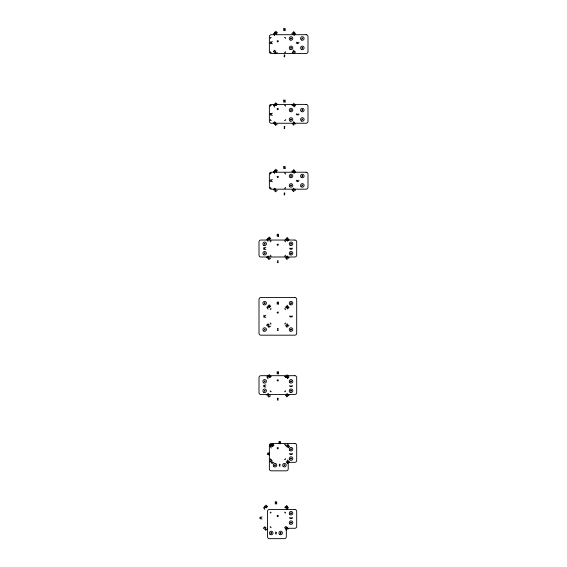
<?xml version="1.0" encoding="UTF-8"?>
<svg xmlns="http://www.w3.org/2000/svg" width="567" height="567" viewBox="0 0 567 567"><rect width="100%" height="100%" fill="white"/><g stroke="black" fill="none" stroke-linecap="round" stroke-linejoin="round"><path stroke-width="0.85" d="M273.329 51.165C273.62 54.127 274.697 48.039 274.995 51.002M273.329 122.755C273.62 125.718 274.697 119.63 274.995 122.585M273.329 189.165C273.62 192.121 274.697 186.033 274.995 188.995M266.738 256.986C267.029 259.948 268.106 253.86 268.397 256.816M266.738 324.799C267.029 327.761 268.106 321.673 268.397 324.629M266.738 394.462C267.029 397.424 268.106 391.336 268.397 394.292M269.949 460.992C270.239 463.955 271.317 457.867 271.614 460.829M263.513 527.714C263.811 530.677 264.888 524.581 265.179 527.544M275.753 51.009L274.414 52.894L275.831 52.433L275.215 53.801L277.256 52.511M275.753 122.6L274.463 124.641L275.831 124.024L275.371 125.435L277.256 124.102M275.753 189.009L274.463 191.044L275.831 190.427L275.371 191.844L277.256 190.505M269.162 256.83L267.83 258.672L269.24 258.254L268.623 259.615L270.657 258.325M269.162 324.643L267.822 326.528L269.24 326.068L268.623 327.435L270.657 326.145M269.162 394.306L267.822 396.191L269.24 395.731L268.623 397.098L270.657 395.809M272.373 460.836L271.033 462.722L272.451 462.261L271.834 463.629L273.875 462.339M265.944 527.558L264.654 529.599L266.015 528.983L265.554 530.393L267.44 529.054M293.082 34.374C297.753 28.903 290.977 39.109 295.669 33.63M290.68 38.818L291.388 38.117M290.68 48.238L291.388 47.536M301.984 38.818L302.693 38.117M293.94 50.13C292.345 50.42 294.11 52.547 294.606 51.129C293.189 51.611 295.308 53.411 295.605 51.795M301.984 48.238L302.693 47.536M293.082 105.965C297.753 100.437 290.999 110.749 295.669 105.214M290.68 110.409L291.388 109.7M290.68 119.828L291.388 119.12M301.984 110.409L302.693 109.7M293.94 121.721C292.345 122.011 294.11 124.138 294.606 122.72C293.189 123.202 295.308 125.002 295.605 123.386M301.984 119.828L302.693 119.12M293.082 172.375C297.753 166.847 290.999 177.152 295.669 171.624M290.68 176.344L291.388 175.642M290.68 185.763L291.388 185.062M301.984 176.344L302.693 175.642M293.94 188.131C292.338 188.421 294.117 190.547 294.606 189.123C293.203 189.626 295.308 191.398 295.605 189.789M301.984 185.763L302.693 185.062M264.307 244.171L265.016 243.463M264.307 253.591L265.016 252.882M286.491 240.195C291.162 234.667 284.4 244.979 289.071 239.444M290.68 244.171L291.388 243.463M287.349 255.951C285.747 256.256 287.533 258.368 288.015 256.95C286.604 257.446 288.716 259.225 289.014 257.616M290.68 253.591L291.388 252.882M264.307 303.515L265.016 302.806M264.307 329.888L265.016 329.179M290.68 303.515L291.388 302.806M286.491 308.009C291.19 302.487 284.393 312.786 289.071 307.264M287.349 323.764C285.768 323.984 287.462 326.188 288.015 324.763C286.597 325.238 288.716 327.046 289.014 325.43M290.68 329.888L291.388 329.179M264.307 381.697L265.016 380.989M264.307 391.117L265.016 390.408M286.491 377.672C291.162 372.2 284.386 382.406 289.071 376.927M290.68 381.697L291.388 380.989M287.349 393.427C285.747 393.732 287.533 395.844 288.015 394.426C286.604 394.923 288.716 396.702 289.014 395.093M290.68 391.117L291.388 390.408M287.044 446.86C291.714 441.332 284.96 451.644 289.631 446.116M274.669 465.528L275.378 464.827M290.68 449.518L291.388 448.809M287.901 459.957C286.307 460.248 288.071 462.374 288.568 460.957C287.157 461.453 289.276 463.232 289.567 461.623M284.088 465.528L284.797 464.827M290.68 458.937L291.388 458.228M285.945 508.252C290.637 502.723 283.84 513.036 288.525 507.508M270.898 533.349L271.607 532.647M290.68 513.567L291.388 512.866M286.796 526.679C285.201 526.984 286.987 529.096 287.462 527.679C286.052 528.175 288.171 529.954 288.461 528.345M280.318 533.349L281.026 532.647M290.68 522.987L291.388 522.285M272.429 41.646L270.083 42.22L271.48 42.709L270.154 43.383L272.429 43.765M272.429 113.237L270.083 113.811L271.48 114.293L270.154 114.973L272.429 115.356M272.429 179.647L270.154 180.03L271.48 180.703L270.076 181.234L272.429 181.766M265.838 247.467L263.563 247.85L264.888 248.523L263.492 249.012L265.838 249.586M265.838 315.28L263.485 315.812L264.888 316.343L263.563 317.017L265.838 317.4M265.838 384.943L263.492 385.432L264.888 386.007L263.563 386.68L265.838 387.063M269.601 452.806L267.326 453.189L268.652 453.862L267.248 454.394L269.601 454.925M262.067 516.863L259.721 517.345L261.118 517.919L259.785 518.592L262.067 518.982M271.253 37.521L270.31 37.521L270.31 38.464M284.443 37.521L285.385 37.521L285.385 38.464M271.253 52.596L270.31 52.596L270.31 51.654M284.443 52.596L285.385 52.596L285.385 51.654M271.253 105.349L270.31 105.349L270.31 106.291M284.443 105.349L285.385 105.349L285.385 106.291M271.253 120.417L270.31 120.417L270.31 119.474M284.443 120.417L285.385 120.417L285.385 119.474M271.253 173.169L270.31 173.169L270.31 174.112M284.443 173.169L285.385 173.169L285.385 174.112M271.253 188.237L270.31 188.237L270.31 187.294M284.443 188.237L285.385 188.237L285.385 187.294M271.253 240.989L270.31 240.989L270.31 241.932M284.443 240.989L285.385 240.989L285.385 241.932M271.253 256.057L270.31 256.057L270.31 255.122M284.443 256.057L285.385 256.057L285.385 255.122M271.253 308.809L270.31 308.809L270.31 309.752M284.443 308.809L285.385 308.809L285.385 309.752M271.253 323.885L270.31 323.885L270.31 322.942M284.443 323.885L285.385 323.885L285.385 322.942M271.253 376.63L270.31 376.63L270.31 377.572M284.443 376.63L285.385 376.63L285.385 377.572M271.253 391.705L270.31 391.705L270.31 390.762M284.443 391.705L285.385 391.705L285.385 390.762M271.253 444.45L270.31 444.45L270.31 445.393M284.443 444.45L285.385 444.45L285.385 445.393M271.253 459.525L270.31 459.525L270.31 458.583M284.443 459.525L285.385 459.525L285.385 458.583M271.253 512.277L270.31 512.277L270.31 513.22M284.443 512.277L285.385 512.277L285.385 513.22M271.253 527.345L270.31 527.345L270.31 526.403M284.443 527.345L285.385 527.345L285.385 526.403M293.026 51.859C290.07 52.157 296.158 53.234 293.196 53.525M293.026 123.45C290.07 123.741 296.158 124.818 293.196 125.116M293.026 189.86C290.07 190.151 296.158 191.228 293.196 191.526M286.434 257.68C283.472 257.971 289.56 259.048 286.604 259.346M286.434 325.493C283.472 325.791 289.56 326.868 286.604 327.159M286.434 395.156C283.472 395.454 289.56 396.531 286.604 396.822M286.987 461.687C284.032 461.985 290.12 463.062 287.157 463.352M285.888 528.409C282.926 528.699 289.014 529.776 286.052 530.074M276.15 34.02L274.308 32.695L274.733 34.098L273.337 33.517L274.655 35.523M276.15 105.611L274.116 104.321L274.733 105.689L273.315 105.228L274.655 107.106M276.15 172.021L274.308 170.688L274.733 172.099L273.365 171.482L274.655 173.516M269.559 239.841L267.518 238.551L268.163 239.884L266.724 239.458L268.056 241.336M269.559 307.654L267.674 306.315L268.134 307.732L266.773 307.116L268.056 309.157M269.559 377.317L267.674 375.978L268.134 377.395L266.773 376.779L268.056 378.82M272.77 446.505L270.927 445.18L271.352 446.583L269.984 445.967L271.274 448.008M266.334 507.904L264.293 506.614L264.909 507.982L263.492 507.522L264.832 509.4M301.984 38.117L302.693 38.818M293.529 31.554C295.109 31.858 293.38 33.949 292.863 32.553C294.266 33.084 292.225 34.764 291.863 33.219M301.984 47.536L302.693 48.238M290.68 38.117L291.388 38.818M275.661 31.185C281.133 35.806 270.92 29.123 276.405 33.765M290.68 47.536L291.388 48.238M301.984 109.7L302.693 110.409M293.529 103.144C295.109 103.449 293.38 105.54 292.863 104.144C294.266 104.647 292.161 106.383 291.863 104.81M301.984 119.12L302.693 119.828M290.68 109.7L291.388 110.409M275.661 102.776C281.14 107.369 270.983 100.77 276.405 105.356M290.68 119.12L291.388 119.828M301.984 175.642L302.693 176.344M293.529 169.554C295.123 169.859 293.359 171.95 292.863 170.554C294.245 171.05 292.182 172.793 291.863 171.22M301.984 185.062L302.693 185.763M290.68 175.642L291.388 176.344M275.661 169.186C281.09 173.757 270.991 167.18 276.405 171.766M290.68 185.062L291.388 185.763M286.93 237.375C288.511 237.686 286.774 239.763 286.264 238.374C287.703 238.813 285.591 240.642 285.265 239.04M290.68 243.463L291.388 244.171M290.68 252.882L291.388 253.591M269.063 237.006C274.492 241.563 264.392 235 269.814 239.586M264.307 243.463L265.016 244.171M264.307 252.882L265.016 253.591M290.68 302.806L291.388 303.515M286.93 305.188C288.525 305.485 286.774 307.59 286.264 306.187C287.696 306.641 285.591 308.462 285.265 306.853M269.063 304.819C274.527 309.405 264.371 302.778 269.814 307.399M264.307 302.806L265.016 303.515M290.68 329.179L291.388 329.888M264.307 329.179L265.016 329.888M286.93 374.851C288.511 375.163 286.774 377.239 286.264 375.85C287.703 376.275 285.591 378.146 285.265 376.516M290.68 380.989L291.388 381.697M290.68 390.408L291.388 391.117M269.063 374.482C274.513 379.146 264.3 372.384 269.814 377.062M264.307 380.989L265.016 381.697M264.307 390.408L265.016 391.117M287.49 444.039C289.057 444.344 287.341 446.435 286.824 445.038C288.227 445.57 286.186 447.271 285.825 445.705M290.68 448.809L291.388 449.518M290.68 458.228L291.388 458.937M272.28 443.67C277.752 448.284 267.617 441.622 273.025 446.25M284.088 464.827L284.797 465.528M274.669 464.827L275.378 465.528M286.385 505.431C287.965 505.729 286.215 507.855 285.718 506.43C287.143 506.884 285.045 508.705 284.719 507.096M290.68 512.866L291.388 513.567M290.68 522.285L291.388 522.987M265.838 505.069C271.302 509.761 261.174 502.95 266.589 507.649M280.318 532.647L281.026 533.349M270.898 532.647L271.607 533.349M284.967 55.254C282.671 53.369 286.215 58.436 283.911 56.551M284.967 126.845C282.671 124.96 286.215 130.027 283.911 128.135M284.967 193.255C282.671 191.363 286.215 196.43 283.911 194.545M278.376 261.075C276.072 259.19 279.616 264.257 277.32 262.365M278.376 328.888C276.072 327.003 279.616 332.071 277.32 330.185M278.376 398.551C276.072 396.666 279.616 401.734 277.32 399.848M280.261 464.529C277.958 462.644 281.501 467.711 279.198 465.826M276.49 532.356C274.194 530.471 277.738 535.532 275.434 533.646M298.802 42.192C299.652 43.553 297.002 43.772 297.625 42.426C298.249 43.772 295.563 43.517 296.449 42.192M298.802 113.776C299.652 115.144 297.002 115.356 297.625 114.017C298.249 115.363 295.563 115.108 296.449 113.776M298.802 180.186C299.638 181.553 297.009 181.766 297.625 180.419C298.249 181.759 295.535 181.539 296.449 180.186M292.211 248.006C293.111 249.352 290.389 249.579 291.034 248.247C291.679 249.579 289 249.388 289.857 248.006M292.211 315.826C293.111 317.159 290.375 317.407 291.034 316.06C291.729 317.385 288.95 317.187 289.857 315.826M292.211 385.489C293.111 386.829 290.389 387.055 291.034 385.723C291.679 387.063 289 386.864 289.857 385.489M292.218 453.345C293.118 454.691 290.396 454.911 291.041 453.579C291.686 454.918 289.007 454.72 289.857 453.345M292.218 517.402C293.118 518.748 290.396 518.968 291.034 517.636C291.679 518.975 289.007 518.777 289.857 517.402M285.095 28.35C285.577 35.544 283.38 23.495 283.798 30.703M285.095 99.941C285.577 107.149 283.316 95.029 283.798 102.294M285.095 166.351C285.648 173.488 283.302 161.588 283.798 168.704M280.382 441.388C280.906 448.617 278.574 436.505 279.092 443.748M278.496 234.171C279.063 241.344 276.724 229.359 277.206 236.524M278.496 301.984C279.021 309.065 276.696 297.186 277.206 304.337M278.496 371.647C279.007 378.841 276.646 366.821 277.206 374M276.618 501.682C277.192 508.854 274.768 496.827 275.321 504.035M277.164 41.108C278.028 43.808 279.262 39.208 277.164 41.108M277.164 108.928C278.028 111.628 279.262 107.028 277.164 108.928M277.164 176.755C278.028 179.448 279.262 174.849 277.164 176.755M277.164 244.575C278.028 247.269 279.262 242.669 277.164 244.575M277.164 312.396C278.028 315.096 279.262 310.489 277.164 312.396M277.164 380.216C278.028 382.916 279.262 378.309 277.164 380.216M277.164 448.036C278.028 450.737 279.262 446.137 277.164 448.036M277.164 515.857C278.028 518.557 279.262 513.957 277.164 515.857M306.109 34.7L271.253 34.7A1.885 1.885 0 0 0 269.368 36.586L269.368 51.654A1.885 1.885 0 0 0 271.253 53.539L306.109 53.539A1.885 1.885 0 0 0 307.994 51.654L307.994 36.586A1.885 1.885 0 0 0 306.109 34.7M306.109 104.406L271.253 104.406A1.885 1.885 0 0 0 269.368 106.291L269.368 121.359A1.885 1.885 0 0 0 271.253 123.245L306.109 123.245A1.885 1.885 0 0 0 307.994 121.359L307.994 106.291A1.885 1.885 0 0 0 306.109 104.406M306.109 172.226L271.253 172.226A1.885 1.885 0 0 0 269.368 174.112L269.368 187.294A1.885 1.885 0 0 0 271.253 189.18L306.109 189.18A1.885 1.885 0 0 0 307.994 187.294L307.994 174.112A1.885 1.885 0 0 0 306.109 172.226M294.805 240.047L260.891 240.047A1.885 1.885 0 0 0 259.006 241.932L259.006 255.122A1.885 1.885 0 0 0 260.891 257L294.805 257A1.885 1.885 0 0 0 296.69 255.122L296.69 241.932A1.885 1.885 0 0 0 294.805 240.047M294.805 297.505L260.891 297.505A1.885 1.885 0 0 0 259.006 299.39L259.006 333.304A1.885 1.885 0 0 0 260.891 335.182L294.805 335.182A1.885 1.885 0 0 0 296.69 333.304L296.69 299.39A1.885 1.885 0 0 0 294.805 297.505M294.805 375.687L260.891 375.687A1.885 1.885 0 0 0 259.006 377.572L259.006 392.647A1.885 1.885 0 0 0 260.891 394.533L294.805 394.533A1.885 1.885 0 0 0 296.69 392.647L296.69 377.572A1.885 1.885 0 0 0 294.805 375.687M294.805 443.514L271.253 443.514A1.885 1.885 0 0 0 269.368 445.393L269.368 468.944A1.885 1.885 0 0 0 271.253 470.83L286.328 470.83A1.885 1.885 0 0 0 288.213 468.944L288.213 462.353L294.805 462.353A1.885 1.885 0 0 0 296.69 460.468L296.69 445.393A1.885 1.885 0 0 0 294.805 443.514M294.805 509.449L269.368 509.449A1.885 1.885 0 0 0 267.489 511.335L267.489 536.765A1.885 1.885 0 0 0 269.368 538.65L284.443 538.65A1.885 1.885 0 0 0 286.328 536.765L286.328 528.288L294.805 528.288A1.885 1.885 0 0 0 296.69 526.403L296.69 511.335A1.885 1.885 0 0 0 294.805 509.449M301.46 39.995A1.765 1.765 0 0 0 304.103 38.464A1.765 1.765 0 0 0 301.46 36.94A1.765 1.765 0 0 0 301.46 39.995M301.46 49.414A1.765 1.765 0 0 0 304.103 47.883A1.765 1.765 0 0 0 301.46 46.359A1.765 1.765 0 0 0 301.46 49.414M290.155 49.414A1.765 1.765 0 0 0 292.799 47.883A1.765 1.765 0 0 0 290.155 46.359A1.765 1.765 0 0 0 290.155 49.414M290.155 39.995A1.765 1.765 0 0 0 292.799 38.464A1.765 1.765 0 0 0 290.155 36.94A1.765 1.765 0 0 0 290.155 39.995M290.155 111.586A1.765 1.765 0 0 0 292.799 110.055A1.765 1.765 0 0 0 290.155 108.524A1.765 1.765 0 0 0 290.155 111.586M301.46 121.005A1.765 1.765 0 0 0 304.103 119.474A1.765 1.765 0 0 0 301.46 117.943A1.765 1.765 0 0 0 301.46 121.005M301.46 111.586A1.765 1.765 0 0 0 304.103 110.055A1.765 1.765 0 0 0 301.46 108.524A1.765 1.765 0 0 0 301.46 111.586M290.155 121.005A1.765 1.765 0 0 0 292.799 119.474A1.765 1.765 0 0 0 290.155 117.943A1.765 1.765 0 0 0 290.155 121.005M301.091 186.663A1.765 1.765 0 0 0 304.047 185.87A1.765 1.765 0 0 0 301.885 183.708A1.765 1.765 0 0 0 301.091 186.663M289.787 186.663A1.765 1.765 0 0 0 292.742 185.87A1.765 1.765 0 0 0 290.58 183.708A1.765 1.765 0 0 0 289.787 186.663M290.155 177.521A1.765 1.765 0 0 0 292.799 175.997A1.765 1.765 0 0 0 290.155 174.466A1.765 1.765 0 0 0 290.155 177.521M301.091 177.244A1.765 1.765 0 0 0 304.047 176.45A1.765 1.765 0 0 0 301.885 174.289A1.765 1.765 0 0 0 301.091 177.244M290.155 254.767A1.765 1.765 0 0 0 292.799 253.236A1.765 1.765 0 0 0 290.155 251.705A1.765 1.765 0 0 0 290.155 254.767M290.155 245.341A1.765 1.765 0 0 0 292.799 243.817A1.765 1.765 0 0 0 290.155 242.286A1.765 1.765 0 0 0 290.155 245.341M263.775 254.767A1.765 1.765 0 0 0 266.426 253.236A1.765 1.765 0 0 0 263.775 251.705A1.765 1.765 0 0 0 263.775 254.767M263.775 245.341A1.765 1.765 0 0 0 266.426 243.817A1.765 1.765 0 0 0 263.775 242.286A1.765 1.765 0 0 0 263.775 245.341M290.155 331.064A1.765 1.765 0 0 0 292.799 329.533A1.765 1.765 0 0 0 290.155 328.002A1.765 1.765 0 0 0 290.155 331.064M263.775 304.692A1.765 1.765 0 0 0 266.426 303.161A1.765 1.765 0 0 0 263.775 301.63A1.765 1.765 0 0 0 263.775 304.692M263.775 331.064A1.765 1.765 0 0 0 266.426 329.533A1.765 1.765 0 0 0 263.775 328.002A1.765 1.765 0 0 0 263.775 331.064M290.155 304.692A1.765 1.765 0 0 0 292.799 303.161A1.765 1.765 0 0 0 290.155 301.63A1.765 1.765 0 0 0 290.155 304.692M263.775 382.874A1.765 1.765 0 0 0 266.426 381.343A1.765 1.765 0 0 0 263.775 379.812A1.765 1.765 0 0 0 263.775 382.874M289.787 382.59A1.765 1.765 0 0 0 292.742 381.797A1.765 1.765 0 0 0 290.58 379.635A1.765 1.765 0 0 0 289.787 382.59M290.155 392.293A1.765 1.765 0 0 0 292.799 390.762A1.765 1.765 0 0 0 290.155 389.231A1.765 1.765 0 0 0 290.155 392.293M263.775 392.293A1.765 1.765 0 0 0 266.426 390.762A1.765 1.765 0 0 0 263.775 389.231A1.765 1.765 0 0 0 263.775 392.293M283.195 466.428A1.765 1.765 0 0 0 286.151 465.635A1.765 1.765 0 0 0 283.982 463.473A1.765 1.765 0 0 0 283.195 466.428M289.787 450.411A1.765 1.765 0 0 0 292.742 449.624A1.765 1.765 0 0 0 290.58 447.455A1.765 1.765 0 0 0 289.787 450.411M289.787 459.83A1.765 1.765 0 0 0 292.742 459.043A1.765 1.765 0 0 0 290.58 456.874A1.765 1.765 0 0 0 289.787 459.83M273.776 466.428A1.765 1.765 0 0 0 276.731 465.635A1.765 1.765 0 0 0 274.563 463.473A1.765 1.765 0 0 0 273.776 466.428M279.793 534.525A1.765 1.765 0 0 0 282.437 533.001A1.765 1.765 0 0 0 279.793 531.47A1.765 1.765 0 0 0 279.793 534.525M289.787 523.887A1.765 1.765 0 0 0 292.742 523.093A1.765 1.765 0 0 0 290.58 520.931A1.765 1.765 0 0 0 289.787 523.887M289.787 514.467A1.765 1.765 0 0 0 292.742 513.674A1.765 1.765 0 0 0 290.58 511.512A1.765 1.765 0 0 0 289.787 514.467M270.005 534.249A1.765 1.765 0 0 0 272.961 533.455A1.765 1.765 0 0 0 270.799 531.293A1.765 1.765 0 0 0 270.005 534.249"/></g></svg>
